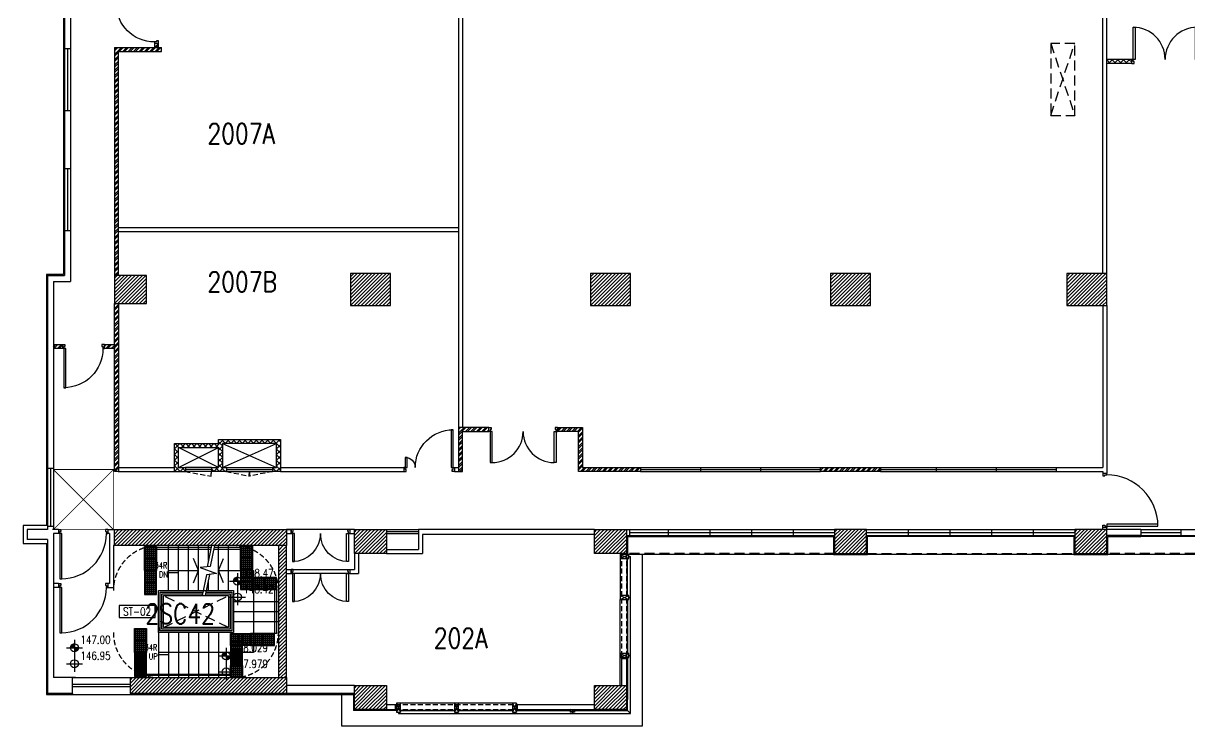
# Model space of a CAD drawing. Extents: x -68523 to 336700, y -113452 to 119396.
# Drawn here: x 268350 to 297498, y -47675 to -30125 of the extents above; entities that cross this region are included whole.
import ezdxf
from ezdxf.enums import TextEntityAlignment as Align

# ---------------------------------------------------------------- set-up
doc = ezdxf.new("R2010")
doc.units = 0
doc.header["$LTSCALE"] = 1000
doc.header["$MEASUREMENT"] = 0
for name, pattern in [('CENTER', [2, 1.25, -0.25, 0.25, -0.25]), ('HIDDEN', [0.375, 0.25, -0.125]), ('HIDDEN2', [0.1875, 0.125, -0.0625])]:
    doc.linetypes.add(name, pattern=pattern)
doc.layers.get('0').update_dxf_attribs({"linetype": 'CONTINUOUS'})
for name, color, linetype in [('HATCH', 8, 'CONTINUOUS'), ('newL', 4, 'CONTINUOUS'), ('REF_LEV147-167$0$RLP315', 1, 'CONTINUOUS'), ('RLP032_S', 2, 'CONTINUOUS'), ('RLP046_T20', 3, 'CONTINUOUS'), ('RLP064_C51', 51, 'CONTINUOUS'), ('RLP082_MOE', 240, 'CENTER'), ('RLP223', 4, 'CONTINUOUS'), ('RLP223_C', 1, 'CONTINUOUS'), ('RLP223_H', 8, 'CONTINUOUS'), ('RLP240', 1, 'CONTINUOUS'), ('RLP280', 6, 'CONTINUOUS'), ('RLP314', 9, 'CONTINUOUS'), ('RLP315', 1, 'CONTINUOUS'), ('RLP340', 9, 'CONTINUOUS'), ('RLP383', 9, 'CONTINUOUS'), ('RLP390_C1', 1, 'CONTINUOUS'), ('RLP390_C2', 2, 'CONTINUOUS'), ('RLP390_C3', 3, 'CONTINUOUS'), ('RLP390_C9', 9, 'CONTINUOUS'), ('RLP390_S', 1, 'HIDDEN2'), ('RLP430_TAC', 8, 'CONTINUOUS'), ('RLP661', 1, 'CONTINUOUS'), ('RLP740', 1, 'CONTINUOUS')]:
    doc.layers.add(name, color=color, linetype=linetype)
doc.styles.add('RLP-SIMPLEX', font='SIMPLEX.shx', dxfattribs={"width": 0.8})
pattern_1 = [(45, (271025, -42875), (-67.3519, 67.3519), []), (45, (271069.9, -42875), (-67.3519, 67.3519), [])]
pattern_2 = [(45, (271025, -42775), (-67.3519, 67.3519), []), (45, (271069.9, -42775), (-67.3519, 67.3519), [])]

# ---------------------------------------------------------------- blocks, each defined once
blk = doc.blocks.new('LEV')
for p, q in [((-2, 0), (2, 0)), ((0, 2), (0, -2))]:
    blk.add_line(p, q)
blk.add_circle((0, 0), 1)
blk = doc.blocks.new('S-LEV')
blk.add_blockref('LEV', (0, 0))
at = {"style": 'RLP-SIMPLEX', "width": 0.8}
blk.add_attdef('SFL', (1.5, 1), '', height=2, dxfattribs=at)
blk = doc.blocks.new('LEV1')
for p, q in [((-2, 0), (2, 0)), ((-1, 0.05), (0, 0.05)), ((-0.99, 0.15), (0, 0.15)), ((-0.97, 0.25), (0, 0.25)), ((0, 2), (0, -2)), ((1, -0.05), (0, -0.05)), ((0.99, -0.15), (0, -0.15)), ((0.97, -0.25), (0, -0.25)), ((0.94, -0.35), (0, -0.35)), ((0.9, -0.45), (0, -0.45)), ((0.84, -0.55), (0, -0.55)), ((0.76, -0.65), (0, -0.65)), ((0.67, -0.75), (0, -0.75)), ((0.53, -0.85), (0, -0.85)), ((0.33, -0.95), (0, -0.95))]:
    blk.add_line(p, q)
blk.add_circle((0, 0), 1)
blk = doc.blocks.new('F-LEV')
for p, q in [((-0.94, 0.35), (0, 0.35)), ((-0.9, 0.45), (0, 0.45)), ((-0.84, 0.55), (0, 0.55)), ((-0.76, 0.65), (0, 0.65)), ((-0.67, 0.75), (0, 0.75)), ((-0.53, 0.85), (0, 0.85)), ((-0.33, 0.95), (0, 0.95))]:
    blk.add_line(p, q)
blk.add_blockref('LEV1', (0, 0))
at = {"style": 'RLP-SIMPLEX', "width": 0.8}
blk.add_attdef('FFL', (1.5, 1), '', height=2, dxfattribs=at)
blk = doc.blocks.new('D02d')
for points in [[(85, 100), (35, 100), (35, 1045), (85, 1045)], [(1235, 100), (1185, 100), (1185, 355), (1235, 355)]]:
    blk.add_lwpolyline(points, close=True)
for points in [[(0, 0), (60, 0), (60, 50), (35, 50), (35, 100), (0, 100)], [(1270, 0), (1210, 0), (1210, 50), (1235, 50), (1235, 100), (1270, 100)]]:
    blk.add_lwpolyline(points)
for centre, radius, start, end in [((35, 100), 945, 0, 90), ((1235, 100), 255, 90, 180)]:
    blk.add_arc(centre, radius, start, end)
blk = doc.blocks.new('TAC')
blk.add_lwpolyline([(0, 0), (300, 0), (300, 300), (0, 300)], close=True)
for centre in [(25, 275), (75, 275), (125, 275), (175, 275), (225, 275), (275, 275), (25, 225), (25, 175), (25, 125), (25, 75), (25, 25), (75, 225), (75, 175), (75, 125), (75, 75), (75, 25), (125, 225), (125, 175), (125, 125), (125, 75), (125, 25), (175, 225), (175, 175), (175, 125), (175, 75), (175, 25), (225, 225), (225, 175), (225, 125), (225, 75), (225, 25), (275, 225), (275, 175), (275, 125), (275, 75), (275, 25)]:
    blk.add_circle(centre, 17.5)
blk = doc.blocks.new('DOUBLE')
at = {"layer": 'RLP315'}
for points in [[(561658, 376133), (561673, 376133), (561673, 376183), (561673, 376183), (561673, 376183), (561623, 376183), (561623, 376083), (561623, 376083), (561623, 376083), (561658, 376083)], [(561708, 376083), (561658, 376083), (561658, 375383), (561708, 375383)], [(563008, 376083), (563058, 376083), (563058, 375383), (563008, 375383)], [(563058, 376133), (563043, 376133), (563043, 376183), (563043, 376183), (563043, 376183), (563093, 376183), (563093, 376083), (563093, 376083), (563093, 376083), (563058, 376083)]]:
    blk.add_lwpolyline(points, close=True, dxfattribs=at)
for centre, start, end in [((561658, 376083), 270, 0), ((563058, 376083), 180, 270)]:
    blk.add_arc(centre, 700, start, end, dxfattribs=at)
blk = doc.blocks.new('ST-ARR')
at = {"color": 4}
blk.add_lwpolyline([(-306, -125), (0, 0), (306, -125)], dxfattribs=at)
blk = doc.blocks.new('hollow-1')
at = {"layer": 'RLP390_C2'}
blk.add_line((-40, 0), (0, 0), dxfattribs=at)
blk.add_lwpolyline([(-260, -50), (-260, 50), (-40, 50), (-40, -50)], close=True, dxfattribs=at)
at = {"layer": 'RLP390_C9'}
for p, q in [((-260, 50), (-40, -50)), ((-260, -50), (-40, 50))]:
    blk.add_line(p, q, dxfattribs=at)
blk = doc.blocks.new('hollow-3a')
at = {"layer": 'RLP390_C2'}
blk.add_line((15, -15), (100, -100), dxfattribs=at)
blk.add_lwpolyline([(-100, -15), (15, -15), (15, 100), (0, 100), (0, 0), (-100, 0), (-100, -15)], dxfattribs=at)
blk = doc.blocks.new('ED1600D')
for points in [[(-1575, 100), (-1625, 100), (-1625, 875), (-1575, 875)], [(-25, 100), (25, 100), (25, 875), (-25, 875)]]:
    blk.add_lwpolyline(points, close=True)
for points in [[(-1660, 0), (-1600, 0), (-1600, 50), (-1625, 50), (-1625, 100), (-1660, 100)], [(60, 0), (0, 0), (0, 50), (25, 50), (25, 100), (60, 100)]]:
    blk.add_lwpolyline(points)
for centre, start, end in [((-1575, 100), 0, 90), ((-25, 100), 90, 180)]:
    blk.add_arc(centre, 775, start, end)
blk = doc.blocks.new('ST-MARK')
at = {"color": 2}
blk.add_lwpolyline([(-5.5, -1.5), (-5.5, 1.5), (3.5, 1.5), (3.5, -1.5)], close=True, dxfattribs=at)
at = {"style": 'RLP-SIMPLEX', "width": 0.8}
blk.add_attdef('STAIR_NO', text='', height=2, dxfattribs=at).set_placement((-1, 0), align=Align.MIDDLE)
blk = doc.blocks.new('hollow-1a')
at = {"layer": 'RLP390_C2'}
blk.add_line((40, 0), (0, 0), dxfattribs=at)
blk.add_lwpolyline([(40, -50), (40, 50), (100, 50), (100, -50)], close=True, dxfattribs=at)
at = {"layer": 'RLP390_C9'}
for p, q in [((40, 50), (100, -50)), ((40, -50), (100, 50))]:
    blk.add_line(p, q, dxfattribs=at)
blk = doc.blocks.new('ED1550D')
for points in [[(85, 100), (35, 100), (35, 900), (85, 900)], [(1585, 100), (1635, 100), (1635, 900), (1585, 900)]]:
    blk.add_lwpolyline(points, close=True)
for points in [[(0, 0), (60, 0), (60, 50), (35, 50), (35, 100), (0, 100)], [(1670, 0), (1610, 0), (1610, 50), (1635, 50), (1635, 100), (1670, 100)]]:
    blk.add_lwpolyline(points)
for centre, start, end in [((35, 100), 0, 90), ((1635, 100), 90, 180)]:
    blk.add_arc(centre, 800, start, end)
blk = doc.blocks.new('REF_LEV147-167$0$ED900L')
blk.add_lwpolyline([(85, 100), (35, 100), (35, 1050), (85, 1050)], close=True)
for points in [[(0, 0), (60, 0), (60, 50), (35, 50), (35, 100), (0, 100)], [(1020, 0), (960, 0), (960, 50), (985, 50), (985, 100), (1020, 100)]]:
    blk.add_lwpolyline(points)
blk.add_arc((35, 100), 950, 0, 90)
blk = doc.blocks.new('ED1080L_1')
for points in [[(-85, 100), (-25, 100), (-25, 50), (-50, 50), (-50, 0), (-85, 0)], [(1145, 100), (1085, 100), (1085, 50), (1110, 50), (1110, 0), (1145, 0)]]:
    blk.add_lwpolyline(points)
blk.add_lwpolyline([(0, 0), (-50, 0), (-50, -1130), (0, -1130)], close=True)
blk.add_arc((-20, 0), 1130, 270, 0)
blk = doc.blocks.new('fsdfsdfs')
blk.add_lwpolyline([(85, 100), (35, 100), (35, 1080), (85, 1080)], close=True)
for points in [[(0, 0), (60, 0), (60, 50), (35, 50), (35, 100), (0, 100)], [(1050, 0), (990, 0), (990, 50), (1015, 50), (1015, 100), (1050, 100)]]:
    blk.add_lwpolyline(points)
blk.add_arc((35, 100), 980, 0, 90)

msp = doc.modelspace()

# ---------------------------------------------------------------- hatches: boundary and pattern name
at = {"layer": 'HATCH'}
h = msp.add_hatch(dxfattribs=at)
h.set_pattern_fill('ANSI31', color=256, scale=20, style=0)
h.set_pattern_definition([(45, (270625, -37125), (-44.9013, 44.9013), [])])
h.paths.add_polyline_path([(270625, -37125), (271425, -37125), (271425, -36425), (270625, -36425)])
h = msp.add_hatch(dxfattribs=at)
h.set_pattern_fill('ANSI31', color=256, scale=20, style=0)
h.set_pattern_definition([(45, (276525, -37175), (-44.9013, 44.9013), [])])
h.paths.add_polyline_path([(276525, -37175), (277525, -37175), (277525, -36375), (276525, -36375)])
h = msp.add_hatch(dxfattribs=at)
h.set_pattern_fill('ANSI31', color=256, scale=20, style=0)
h.set_pattern_definition([(45, (282525, -37175), (-44.9013, 44.9013), [])])
h.paths.add_polyline_path([(282525, -37175), (283525, -37175), (283525, -36375), (282525, -36375)])
h = msp.add_hatch(dxfattribs=at)
h.set_pattern_fill('ANSI31', color=256, scale=20, style=0)
h.set_pattern_definition([(45, (288525, -37175), (-44.9013, 44.9013), [])])
h.paths.add_polyline_path([(288525, -37175), (289525, -37175), (289525, -36375), (288525, -36375)])
h = msp.add_hatch(dxfattribs=at)
h.set_pattern_fill('ANSI31', color=256, scale=20, style=0)
h.set_pattern_definition([(45, (294425, -37175), (-44.9013, 44.9013), [])])
h.paths.add_polyline_path([(294425, -37175), (295425, -37175), (295425, -36375), (294425, -36375)])
h = msp.add_hatch(dxfattribs=at)
h.set_pattern_fill('ANSI31', color=256, scale=20, style=0)
h.set_pattern_definition([(45, (252625, -43375), (-44.90128, 44.90128), [])])
h.paths.add_polyline_path([(274925, -42775), (274925, -43175), (270625, -43175), (270625, -42775)])
h = msp.add_hatch(dxfattribs=at)
h.set_pattern_fill('ANSI31', color=256, scale=20, style=0)
h.set_pattern_definition([(45, (276625, -43375), (-44.9013, 44.9013), [])])
h.paths.add_polyline_path([(277425, -42775), (277425, -43375), (276625, -43375), (276625, -42775)])
h = msp.add_hatch(dxfattribs=at)
h.set_pattern_fill('ANSI31', color=256, scale=20, style=0)
h.set_pattern_definition([(45, (282625, -43375), (-44.9013, 44.9013), [])])
h.paths.add_polyline_path([(283425, -42775), (283425, -43375), (282625, -43375), (282625, -42775)])
h = msp.add_hatch(dxfattribs=at)
h.set_pattern_fill('ANSI31', color=256, scale=20, style=0)
h.set_pattern_definition([(45, (288625, -43375), (-44.9013, 44.9013), [])])
h.paths.add_polyline_path([(288625, -42775), (288625, -43375), (289425, -43375), (289425, -42775)])
h = msp.add_hatch(dxfattribs=at)
h.set_pattern_fill('ANSI31', color=256, scale=20, style=0)
h.set_pattern_definition([(45, (294625, -43375), (-44.9013, 44.9013), [])])
h.paths.add_polyline_path([(294625, -42775), (294625, -43375), (295425, -43375), (295425, -42775)])
h = msp.add_hatch(dxfattribs=at)
h.set_pattern_fill('ANSI31', color=256, scale=20, style=0)
h.set_pattern_definition([(45, (271025, -42775), (-44.9013, 44.9013), [])])
h.paths.add_polyline_path([(274725, -43175), (274725, -46475), (274925, -46475), (274925, -43175)])
h = msp.add_hatch(dxfattribs=at)
h.set_pattern_fill('ANSI31', color=256, scale=20, style=0)
h.set_pattern_definition([(45, (271025, -42575), (-44.9013, 44.9013), [])])
h.paths.add_polyline_path([(274925, -46875), (274925, -46475), (271025, -46475), (271025, -46875)])
h = msp.add_hatch(dxfattribs=at)
h.set_pattern_fill('ANSI31', color=256, scale=20, style=0)
h.set_pattern_definition([(45, (276625, -47275), (-44.9013, 44.9013), [])])
h.paths.add_polyline_path([(277425, -47275), (276625, -47275), (276625, -46675), (277425, -46675)])
h = msp.add_hatch(dxfattribs=at)
h.set_pattern_fill('ANSI31', color=256, scale=20, style=0)
h.set_pattern_definition([(45, (282625, -47275), (-44.9013, 44.9013), [])])
h.paths.add_polyline_path([(283425, -47275), (282625, -47275), (282625, -46675), (283425, -46675)])
at = {"layer": 'RLP223_H'}
h = msp.add_hatch(dxfattribs=at)
h.set_pattern_fill('ANSI32', color=256, scale=10, style=0)
h.set_pattern_definition([(45, (270625, -36425.03), (-67.3519, 67.3519), []), (45, (270669.9, -36425.03), (-67.3519, 67.3519), [])])
h.paths.add_polyline_path([(271805, -30725), (271805, -30825), (270725, -30825), (270725, -36425), (270625, -36425), (270625, -30725)])
h = msp.add_hatch(dxfattribs=at)
h.set_pattern_fill('ANSI32', color=256, scale=10, style=0)
h.set_pattern_definition([(45, (271625, -30725), (-67.35, 67.35), []), (45, (271669.9, -30725), (-67.35, 67.35), [])])
h.paths.add_polyline_path([(271725, -30625), (271625, -30625), (271625, -30725), (271725, -30725)])
h = msp.add_hatch(dxfattribs=at)
h.set_pattern_fill('_USER', color=256, scale=100, angle=45, style=0, double=1, pattern_type=0)
h.set_pattern_definition([(45, (271025, -43125), (-70.71068, 70.71068), []), (135, (271025, -43125), (-70.71068, -70.71068), [])])
h.paths.add_polyline_path([(296050, -31125), (296050, -31025), (295425, -31025), (295425, -31125)])
h = msp.add_hatch(dxfattribs=at)
h.set_pattern_fill('ANSI32', color=256, scale=10, style=0)
h.set_pattern_definition(pattern_2)
h.paths.add_polyline_path([(270725, -37125), (270625, -37125), (270625, -41325), (270725, -41325), (270725, -41279.8), (270725, -41225)])
h = msp.add_hatch(dxfattribs=at)
h.set_pattern_fill('ANSI32', color=256, scale=10, style=0)
h.set_pattern_definition([(45, (205675, -42775), (-67.35192, 67.35192), []), (45, (205719.9, -42775), (-67.35192, 67.35192), [])])
h.paths.add_polyline_path([(270625, -38250), (270625, -38150), (270375, -38150), (270375, -38250)])
h.paths.add_polyline_path([(269100, -38150), (269100, -38250), (269325, -38250), (269325, -38150)])
h = msp.add_hatch(dxfattribs=at)
h.set_pattern_fill('ANSI32', color=256, scale=10, style=0)
h.set_pattern_definition(pattern_2)
h.paths.add_polyline_path([(279325, -40325), (279980, -40325), (279980, -40225), (279225, -40225), (279225, -41325), (279325, -41325)])
h = msp.add_hatch(dxfattribs=at)
h.set_pattern_fill('ANSI32', color=256, scale=10, style=0)
h.set_pattern_definition(pattern_1)
h.paths.add_polyline_path([(282325, -40225), (281700, -40225), (281700, -40325), (282225, -40325), (282225, -41325), (283775, -41325), (283775, -41225), (282325, -41225)])
h = msp.add_hatch(dxfattribs=at)
h.set_pattern_fill('_USER', color=256, scale=100, angle=45, style=0, double=1, pattern_type=0)
h.set_pattern_definition([(45, (272125, -41325), (-70.7107, 70.7107), []), (135, (272125, -41325), (-70.7107, -70.7107), [])])
h.paths.add_polyline_path([(273425, -41325), (273425, -41225), (273325, -41225), (273325, -40625), (274675, -40625), (274675, -41225), (274575, -41225), (274575, -41325), (274775, -41325), (274775, -40525), (273225, -40525), (273225, -40625), (272125, -40625), (272125, -41325), (272400, -41325), (272400, -41225), (272225, -41225), (272225, -40725), (273225, -40725), (273225, -41225), (273050, -41225), (273050, -41325)])
h = msp.add_hatch(dxfattribs=at)
h.set_pattern_fill('ANSI32', color=256, scale=10, style=0)
h.set_pattern_definition(pattern_1)
h.paths.add_polyline_path([(289775, -41325), (289775, -41225), (288275, -41225), (288275, -41325)])

# ---------------------------------------------------------------- linework, layer by layer
at = {"layer": 'newL'}
for p, q in [((279225, -29405), (279225, -40225)), ((279325, -29405), (279325, -40225)), ((270725, -35225), (279225, -35225)), ((270725, -35325), (279225, -35325))]:
    msp.add_line(p, q, dxfattribs=at)
at = {"layer": 'RLP046_T20'}
for p, q in [((268350, -43125), (268950, -43125)), ((268925, -43125), (268925, -46900)), ((268925, -46900), (269575, -46900)), ((271025, -46900), (276600, -46900)), ((276600, -46900), (276600, -47300)), ((277675, -47300), (276600, -47300))]:
    msp.add_line(p, q, dxfattribs=at)
for points in [[(269575, -46875), (269575, -46900)], [(271025, -46875), (271025, -46900)]]:
    msp.add_lwpolyline(points, dxfattribs=at)
at = {"layer": 'RLP064_C51'}
for points in [[(273600, -45350), (271725, -45350), (271725, -44300), (273600, -44300)], [(271850, -44425), (273475, -44425), (273475, -45225), (271850, -45225)]]:
    msp.add_lwpolyline(points, close=True, dxfattribs=at)
at = {"layer": 'RLP082_MOE', "color": 1, "linetype": 'HIDDEN', "const_width": 20}
for points in [[(270600, -41275), (269100, -42775)], [(270600, -42775), (269100, -41275)]]:
    msp.add_lwpolyline(points, dxfattribs=at)
msp.add_lwpolyline([(269100, -41275), (270600, -41275), (270600, -42775), (269100, -42775)], close=True, dxfattribs=at)
at = {"layer": 'RLP223'}
for p, q in [((295325, -36375), (295325, -28125)), ((295425, -36375), (295425, -28125)), ((269375, -29300), (269375, -30750)), ((269525, -29300), (269525, -30750)), ((269375, -30750), (269525, -30750)), ((270725, -36425), (270725, -30825)), ((271725, -30625), (271625, -30625)), ((271625, -30625), (271625, -30725)), ((271725, -30725), (271725, -30625)), ((296050, -31125), (296050, -31025)), ((269375, -32300), (269375, -33750)), ((269375, -32300), (269525, -32300)), ((269525, -32300), (269525, -33750)), ((269375, -33750), (269525, -33750)), ((269375, -35300), (269375, -36425)), ((269375, -35300), (269525, -35300)), ((269525, -35300), (269525, -36575)), ((268950, -36425), (268950, -41250)), ((268950, -36425), (269375, -36425)), ((269100, -36575), (269100, -41250)), ((269100, -36575), (269525, -36575)), ((295325, -37175), (295325, -41225)), ((295425, -37175), (295425, -41325)), ((272125, -41325), (272125, -40625)), ((272125, -40625), (273225, -40625)), ((272125, -41325), (272125, -40625)), ((272225, -41225), (272225, -40725)), ((272225, -40725), (273225, -40725)), ((273225, -40625), (273225, -40525)), ((273225, -41225), (273225, -40725)), ((273225, -41225), (273225, -40825)), ((273225, -41225), (273225, -40825)), ((273225, -41225), (273225, -40825)), ((269100, -41250), (268950, -41250)), ((272400, -41225), (272400, -41325)), ((273050, -41225), (273050, -41325)), ((273425, -41325), (273050, -41325)), ((273425, -41225), (273425, -41325)), ((274575, -41225), (274575, -41325)), ((274775, -41225), (277855, -41225)), ((274775, -41325), (277855, -41325)), ((276225, -41325), (276325, -41325)), ((277855, -41225), (277855, -41325)), ((279125, -41225), (279225, -41225)), ((279125, -41225), (279125, -41325)), ((279125, -41325), (279225, -41325)), ((294165, -41225), (295325, -41225)), ((294165, -41325), (295325, -41325)), ((295325, -41325), (295325, -41375)), ((295425, -41375), (295325, -41375)), ((295425, -41325), (295425, -41375)), ((268450, -42775), (268450, -43025)), ((268950, -42775), (268450, -42775)), ((269100, -42700), (268950, -42700)), ((268950, -42700), (268950, -42775)), ((269230, -42775), (269230, -42875)), ((270460, -42775), (270460, -42875)), ((270460, -42775), (270625, -42775)), ((274925, -42775), (275040, -42775)), ((282625, -42775), (278225, -42775)), ((278225, -42775), (278225, -43275)), ((283425, -42775), (283500, -42775)), ((283500, -42775), (283500, -42925)), ((295325, -42775), (295325, -42725)), ((295425, -42725), (295325, -42725)), ((295425, -42775), (295425, -42725)), ((296275, -42775), (295425, -42775)), ((296275, -42775), (296275, -42925)), ((297275, -42775), (297275, -42925)), ((297275, -42775), (298275, -42775)), ((268950, -43025), (268450, -43025)), ((268950, -43025), (268950, -46875)), ((270500, -42875), (270500, -44125)), ((282625, -42900), (278325, -42900)), ((278325, -42900), (278325, -43375)), ((283425, -42925), (283500, -42925)), ((296275, -42925), (295425, -42925)), ((297275, -42925), (298275, -42925)), ((270600, -43175), (270600, -44225)), ((270625, -43175), (270600, -43175)), ((276625, -43375), (276625, -43775)), ((276725, -43375), (276725, -43875)), ((277425, -43275), (278225, -43275)), ((277425, -43375), (278325, -43375)), ((274925, -43775), (275040, -43775)), ((276510, -43775), (276510, -43875)), ((276510, -43775), (276625, -43775)), ((276510, -43875), (276725, -43875)), ((269230, -44125), (269230, -44225)), ((270500, -44125), (270460, -44125)), ((270460, -44125), (270460, -44225)), ((270460, -44225), (270600, -44225)), ((283300, -46000), (283425, -46000)), ((283300, -46000), (283300, -46675)), ((283425, -46000), (283425, -46675)), ((269650, -46475), (269100, -46475)), ((269575, -46875), (268950, -46875)), ((277425, -47150), (277650, -47150)), ((277650, -47275), (277650, -47150)), ((277650, -47275), (277650, -47150)), ((280700, -47150), (282625, -47150)), ((280700, -47275), (280700, -47150)), ((277425, -47275), (277675, -47275)), ((280700, -47275), (282625, -47275))]:
    msp.add_line(p, q, dxfattribs=at)
for points in [[(270625, -30725), (271805, -30725)], [(270625, -30725), (270625, -36425)], [(270725, -30825), (271805, -30825)], [(271805, -30825), (271805, -30725)], [(296050, -31025), (295425, -31025)], [(296050, -31125), (295425, -31125)], [(270725, -37125), (270725, -41325), (270625, -41325), (270625, -37125)], [(269100, -38150), (269325, -38150), (269325, -38250), (269100, -38250)], [(279325, -41325), (279325, -40325), (279980, -40325), (279980, -40225), (279225, -40225), (279225, -41325)], [(282225, -41325), (282225, -40325), (281700, -40325), (281700, -40225), (282325, -40225), (282325, -41225), (283775, -41225), (283775, -41325), (282225, -41325)], [(273225, -40525), (274775, -40525), (274775, -41325), (274575, -41325)], [(273325, -40625), (273325, -41225), (273425, -41225)], [(274575, -41225), (274675, -41225), (274675, -40625), (273325, -40625)], [(270725, -41225), (272125, -41225)], [(270725, -41325), (272400, -41325)], [(272225, -41225), (272400, -41225)], [(273050, -41225), (273225, -41225)], [(279225, -41325), (279325, -41325)], [(294165, -41225), (294165, -41325)], [(269230, -42775), (269075, -42775)], [(269100, -42700), (269100, -42775)], [(274925, -42875), (275040, -42875), (275040, -42775)], [(276625, -42775), (276510, -42775), (276510, -42875), (276625, -42875)], [(269100, -42875), (269100, -46475)], [(269230, -42875), (269100, -42875)], [(270500, -42875), (270460, -42875)], [(274925, -43875), (275040, -43875), (275040, -43775)], [(269230, -44125), (269100, -44125)], [(269230, -44225), (269100, -44225)], [(270500, -44125), (270460, -44125)], [(269575, -46875), (269575, -46475)], [(276625, -46675), (274925, -46675)], [(276625, -46875), (274925, -46875)]]:
    msp.add_lwpolyline(points, dxfattribs=at)
for points in [[(270375, -38150), (270625, -38150), (270625, -38250), (270375, -38250)], [(288275, -41225), (289775, -41225), (289775, -41325), (288275, -41325)]]:
    msp.add_lwpolyline(points, close=True, dxfattribs=at)
at = {"layer": 'RLP223_C'}
for p, q in [((283450, -42950), (288600, -42950)), ((294600, -42950), (289450, -42950)), ((297275, -42950), (296275, -42950)), ((288600, -43400), (283485, -43400)), ((294600, -43400), (289450, -43400)), ((302100, -43400), (295450, -43400)), ((275040, -43775), (276510, -43775)), ((276510, -43875), (275040, -43875))]:
    msp.add_line(p, q, dxfattribs=at)
at = {"layer": 'RLP223_C', "linetype": 'HIDDEN'}
for p, q in [((288625, -43375), (283425, -43375)), ((289425, -43375), (294625, -43375)), ((302125, -43375), (295425, -43375))]:
    msp.add_line(p, q, dxfattribs=at)
at = {"layer": 'RLP223_C'}
for points in [[(269350, -30750), (269350, -32300)], [(269350, -33750), (269350, -35300)], [(268925, -41250), (268925, -42675)], [(269575, -46900), (271025, -46900)]]:
    msp.add_lwpolyline(points, dxfattribs=at)
at = {"layer": 'RLP223_H'}
msp.add_line((276625, -42775), (274925, -42775), dxfattribs=at)
at = {"layer": 'RLP240'}
for p, q in [((273051.9, -43175), (272943.6, -43704.6)), ((273006.4, -43895.4), (272898.1, -44425))]:
    msp.add_line(p, q, dxfattribs=at)
at = {"layer": 'RLP240', "color": 4}
for p, q in [((271975, -43850), (272225, -43850)), ((271725, -45900), (271975, -45900))]:
    msp.add_line(p, q, dxfattribs=at)
at = {"layer": 'RLP240', "linetype": 'HIDDEN'}
for p, q in [((273475, -45225), (271850, -44425)), ((271850, -45225), (273475, -44425))]:
    msp.add_line(p, q, dxfattribs=at)
at = {"layer": 'RLP240'}
for points in [[(271975, -44300), (271975, -43175)], [(272225, -44300), (272225, -43175)], [(272475, -44300), (272475, -43175)], [(272725, -44300), (272725, -43175)], [(273128.5, -43175), (273022.1, -43694.9), (272769.2, -43726.1), (273180.8, -43873.9), (272927.9, -43905.1), (272821.5, -44425)], [(272975, -43551.1), (272975, -43175)], [(273225, -44300), (273225, -43175)], [(273225, -44300), (273225, -43175)], [(273475, -44300), (273475, -43175)], [(273225, -43800), (274100, -43800), (274100, -45850), (271725, -45850)], [(271975, -43800), (272725, -43800)], [(272923.6, -44300), (273600, -44300), (273600, -45350), (271725, -45350), (271725, -44300), (272847.1, -44300)], [(272975, -44300), (272975, -44048.9)], [(271850, -45225), (271850, -44425), (272821.5, -44425)], [(272898.1, -44425), (273475, -44425), (273475, -45225), (271850, -45225)], [(273600, -44575), (274725, -44575)], [(273600, -44825), (274725, -44825)], [(273600, -45075), (274725, -45075)], [(271725, -45225), (271725, -46475)], [(271975, -45350), (271975, -46475)], [(272225, -45350), (272225, -46475)], [(272475, -45350), (272475, -46475)], [(272725, -45350), (272725, -46475)], [(272975, -45350), (272975, -46475)], [(273225, -45350), (273225, -46475)]]:
    msp.add_lwpolyline(points, dxfattribs=at)
at = {"layer": 'RLP240', "linetype": 'HIDDEN2'}
for centre, start, end in [((271725, -44300), 90, 180), ((273600, -44300), 360, 90), ((271725, -45350), 180, 270), ((273600, -45350), 270, 0)]:
    msp.add_arc(centre, 1125, start, end, dxfattribs=at)
at = {"layer": 'RLP280'}
for points in [[(270625, -37125), (271425, -37125), (271425, -36425), (270625, -36425)], [(276525, -37175), (277525, -37175), (277525, -36375), (276525, -36375)], [(282525, -37175), (283525, -37175), (283525, -36375), (282525, -36375)], [(288525, -37175), (289525, -37175), (289525, -36375), (288525, -36375)], [(294425, -37175), (295425, -37175), (295425, -36375), (294425, -36375)], [(274925, -42775), (274925, -43175), (270625, -43175), (270625, -42775)], [(277425, -42775), (277425, -43375), (276625, -43375), (276625, -42775)], [(283425, -42775), (283425, -43375), (282625, -43375), (282625, -42775)], [(288625, -42775), (288625, -43375), (289425, -43375), (289425, -42775)], [(294625, -42775), (294625, -43375), (295425, -43375), (295425, -42775)], [(274725, -43175), (274725, -46475), (274925, -46475), (274925, -43175)], [(274925, -46475), (274925, -46875), (271025, -46875), (271025, -46475), (274925, -46475)], [(277425, -47275), (276625, -47275), (276625, -46675), (277425, -46675)], [(283425, -47275), (282625, -47275), (282625, -46675), (283425, -46675)], [(283425, -47275), (282625, -47275), (282625, -46675), (283425, -46675)]]:
    msp.add_lwpolyline(points, close=True, dxfattribs=at)
at = {"layer": 'RLP314'}
for p, q in [((268950, -41250), (268950, -42700)), ((269025, -41250), (269025, -42700)), ((269100, -41250), (269100, -42700)), ((285275, -41225), (285275, -41325)), ((286775, -41225), (286775, -41325)), ((291165, -41225), (291165, -41325)), ((292665, -41225), (292665, -41325)), ((284465, -42775), (284465, -42925)), ((284465, -42775), (284465, -42925)), ((285505, -42775), (285505, -42925)), ((285505, -42775), (285505, -42925)), ((286545, -42775), (286545, -42925)), ((286545, -42775), (286545, -42925)), ((287585, -42775), (287585, -42925)), ((287585, -42775), (287585, -42925)), ((290465, -42775), (290465, -42925)), ((291505, -42775), (291505, -42925)), ((292545, -42775), (292545, -42925)), ((293585, -42775), (293585, -42925))]:
    msp.add_line(p, q, dxfattribs=at)
for points in [[(269375, -30750), (269375, -32300)], [(269450, -30750), (269450, -32300)], [(269525, -30750), (269525, -32300)], [(269375, -33750), (269375, -35300)], [(269450, -33750), (269450, -35300)], [(269525, -33750), (269525, -35300)], [(283775, -41225), (288275, -41225)], [(283775, -41275), (288275, -41275)], [(283775, -41325), (288275, -41325)], [(289775, -41225), (294165, -41225)], [(289775, -41275), (294165, -41275)], [(289775, -41325), (294165, -41325)], [(283500, -42775), (288625, -42775)], [(289425, -42775), (294625, -42775)], [(296275, -42775), (297275, -42775)], [(283500, -42850), (288625, -42850)], [(283500, -42925), (288625, -42925)], [(289425, -42850), (294625, -42850)], [(289425, -42925), (294625, -42925)], [(296275, -42850), (297275, -42850)], [(296275, -42925), (297275, -42925)], [(269575, -46475), (271025, -46475)], [(269575, -46637.5), (271025, -46637.5)], [(269575, -46700), (271025, -46700)]]:
    msp.add_lwpolyline(points, dxfattribs=at)
at = {"layer": 'RLP315'}
for p, q in [((273225, -41225), (272225, -40725)), ((272225, -41225), (273225, -40725)), ((273325, -41225), (274675, -40625)), ((273325, -40625), (274675, -41225)), ((277425, -42775), (278225, -42775)), ((277425, -42825), (278225, -42825)), ((294625, -42775), (294625, -43250)), ((294625, -42775), (294625, -43250)), ((277425, -42875), (278225, -42875))]:
    msp.add_line(p, q, dxfattribs=at)
for points in [[(295325, -41375), (295325, -41435), (295375, -41435), (295375, -41410), (295425, -41410), (295425, -41375)], [(295325, -42725), (295325, -42665), (295375, -42665), (295375, -42690), (295425, -42690), (295425, -42725)]]:
    msp.add_lwpolyline(points, dxfattribs=at)
msp.add_lwpolyline([(295425, -42640), (295425, -42690), (296705, -42690), (296705, -42640)], close=True, dxfattribs=at)
msp.add_arc((295425, -42690), 1280, 0, 90, dxfattribs=at)
at = {"layer": 'RLP340'}
for p, q in [((271767.5, -45307.5), (271767.5, -44342.5)), ((271767.5, -44342.5), (272838.4, -44342.5))]:
    msp.add_line(p, q, dxfattribs=at)
for points in [[(273041.7, -43225), (271675, -43225), (271675, -43265)], [(271675, -43265), (273033.5, -43265)], [(273110.1, -43265), (273775, -43265), (273775, -43225), (273118.3, -43225)], [(274635, -45375), (274635, -44275), (274675, -44275), (274675, -45375), (274635, -45375)], [(272915, -44342.5), (273557.5, -44342.5), (273557.5, -45307.5), (271767.5, -45307.5)], [(271807.5, -45267.5), (271807.5, -44382.5), (272830.2, -44382.5)], [(272906.8, -44382.5), (273517.5, -44382.5), (273517.5, -45267.5), (271807.5, -45267.5)], [(271425, -46385), (273525, -46385), (273525, -46425), (271425, -46425), (271425, -46385)]]:
    msp.add_lwpolyline(points, dxfattribs=at)
at = {"layer": 'RLP383'}
for p, q in [((283825, -47675), (283825, -43400)), ((283440, -44425), (283440, -43500)), ((283450, -44425), (283450, -43500)), ((283525, -47375), (283525, -43450)), ((283440, -44525), (283440, -45875)), ((283450, -44525), (283450, -45875)), ((283440, -47290), (283440, -45975)), ((283440, -45975), (283440, -47025)), ((283450, -47300), (283450, -45975)), ((283450, -45975), (283450, -47025)), ((276300, -46900), (276300, -47675)), ((277725, -47375), (283525, -47375)), ((277775, -47290), (279125, -47290)), ((277775, -47300), (279125, -47300)), ((279225, -47290), (280575, -47290)), ((279225, -47300), (280575, -47300)), ((280675, -47290), (282025, -47290)), ((280675, -47300), (282025, -47300)), ((282125, -47290), (283440, -47290)), ((282125, -47300), (283450, -47300)), ((276300, -47675), (283825, -47675))]:
    msp.add_line(p, q, dxfattribs=at)
at = {"layer": 'RLP390_C1'}
for p, q in [((283265, -43375), (283265, -44425)), ((283265, -45875), (283265, -44525)), ((283265, -46675), (283265, -45875)), ((280575, -47115), (277775, -47115))]:
    msp.add_line(p, q, dxfattribs=at)
at = {"layer": 'RLP390_C3'}
for p, q in [((269350, -29300), (269350, -30750)), ((269375, -30750), (269350, -30750)), ((269350, -32300), (269350, -33750)), ((269375, -32300), (269350, -32300)), ((269375, -33750), (269350, -33750)), ((269350, -35300), (269350, -36400)), ((269375, -35300), (269350, -35300)), ((268350, -42675), (268350, -43125)), ((268950, -42675), (268350, -42675)), ((283450, -42925), (283450, -43400)), ((294600, -42925), (294600, -43400)), ((295450, -43400), (295450, -42950)), ((295450, -42950), (296275, -42950)), ((296275, -42950), (296275, -42925)), ((294600, -43400), (295450, -43400))]:
    msp.add_line(p, q, dxfattribs=at)
for points in [[(269350, -36400), (268925, -36400), (268925, -41250), (268950, -41250)], [(288600, -42925), (288600, -43400), (289450, -43400), (289450, -42925)], [(298275, -42925), (298275, -42950), (297275, -42950), (297275, -42925)]]:
    msp.add_lwpolyline(points, dxfattribs=at)
at = {"layer": 'RLP390_S'}
for p, q in [((283300, -43375), (283300, -46000)), ((283425, -43375), (283425, -46000)), ((277650, -47150), (280700, -47150)), ((277650, -47275), (280700, -47275))]:
    msp.add_line(p, q, dxfattribs=at)
at = {"layer": 'RLP661', "linetype": 'HIDDEN'}
msp.add_lwpolyline([(294625, -30625), (294025, -30625), (294025, -32425), (294625, -32425)], close=True, dxfattribs=at)
for points in [[(294025, -30625), (294625, -32425)], [(294025, -32425), (294625, -30625)]]:
    msp.add_lwpolyline(points, dxfattribs=at)
at = {"layer": 'RLP740'}
for p, q in [((273050, -41225), (272400, -41225)), ((273050, -41275), (272400, -41275)), ((273050, -41325), (272400, -41325)), ((273425, -41225), (274575, -41225)), ((273425, -41275), (274575, -41275)), ((273425, -41325), (274575, -41325))]:
    msp.add_line(p, q, dxfattribs=at)
at = {"layer": 'RLP740', "linetype": 'HIDDEN2'}
for p, q in [((272400, -41325), (273040.1, -41437.9)), ((273425, -41325), (273990.1, -41437.9)), ((274575, -41325), (274009.9, -41437.9))]:
    msp.add_line(p, q, dxfattribs=at)
for centre, start, end in [((272400, -41325), 350, 0), ((273350, -41325), 350, 0), ((274650, -41325), 180, 190)]:
    msp.add_arc(centre, 650, start, end, dxfattribs=at)

# ---------------------------------------------------------------- block references
at = {"xscale": -1}
for p, rotation in [((283525, -43450), 180), ((283525, -44475), 180), ((283525, -45925), 180), ((277725, -47375), 90), ((279175, -47375), 90), ((280625, -47375), 90)]:
    msp.add_blockref('hollow-1', p, dxfattribs=dict(at, rotation=rotation))
msp.add_blockref('hollow-3a', (283425, -47275))
at = {"rotation": 90}
msp.add_blockref('hollow-1a', (282075, -47375), dxfattribs=at)
at = {"layer": 'REF_LEV147-167$0$RLP315', "extrusion": (0, 0, -1), "zscale": -1, "rotation": 270}
msp.add_blockref('REF_LEV147-167$0$ED900L', (-271725, -29605), dxfattribs=at)
at = {"layer": 'RLP032_S', "xscale": 100, "yscale": 100, "zscale": 100}
for p, values in [((273700.1, -44062), {'FFL': '148.47'}), ((269625.6, -45727.9), {'FFL': '147.00'}), ((273420.3, -45932.5), {'FFL': '148.029'})]:
    msp.add_blockref('F-LEV', p, dxfattribs=at).add_auto_attribs(values)
at = {"layer": 'RLP032_S', "xscale": 100, "yscale": 100}
for p, values in [((273700.1, -44462), {'SFL': '148.42'}), ((269625.6, -46127.9), {'SFL': '146.95'}), ((273420.3, -46332.5), {'SFL': '147.979'})]:
    msp.add_blockref('S-LEV', p, dxfattribs=at).add_auto_attribs(values)
at = {"layer": 'RLP240', "extrusion": (0, 0, -1), "zscale": -1, "rotation": 90}
msp.add_blockref('ST-ARR', (-272725, -43800), dxfattribs=at)
at = {"layer": 'RLP240', "rotation": 90}
msp.add_blockref('ST-ARR', (273225, -43800), dxfattribs=at)
at = {"layer": 'RLP240'}
ref = msp.add_blockref('ST-MARK', (271092.1, -44825), dxfattribs=dict(at, xscale=-100, yscale=100, zscale=100))
ref.add_attrib('STAIR_NO', 'ST-02', dxfattribs={"layer": '0', "height": 200, "style": 'RLP-SIMPLEX', "width": 0.8}).set_placement((271192.1, -44825), align=Align.MIDDLE)
at = {"layer": 'RLP315'}
for name, p in [('ED1550D', (296050, -31125)), ('ED1080L_1', (269315, -42875)), ('ED1080L_1', (269315, -44225))]:
    msp.add_blockref(name, p, dxfattribs=at)
at = {"layer": 'RLP315', "xscale": -1, "rotation": 180}
msp.add_blockref('fsdfsdfs', (269325, -38150), dxfattribs=at)
at = {"layer": 'RLP315', "xscale": -1}
for name, p in [('D02d', (279125, -41325)), ('DOUBLE', (838132.9, -418958.3)), ('DOUBLE', (838132.9, -419958.3))]:
    msp.add_blockref(name, p, dxfattribs=at)
at = {"layer": 'RLP315', "rotation": 180}
msp.add_blockref('ED1600D', (280040, -40225), dxfattribs=at)
at = {"layer": 'RLP430_TAC', "xscale": -1}
for p in [(271675, -43500), (274075, -43475), (271675, -43800), (274075, -43775), (271425, -45550), (271425, -45850)]:
    msp.add_blockref('TAC', p, dxfattribs=at)
at = {"layer": 'RLP430_TAC'}
for p, rotation in [((271675, -43800), 180), ((274075, -43775), 180), ((274075, -43975), 180), ((274375, -43975), 180), ((274675, -43975), 180), ((271675, -44100), 180), ((274025, -45375), 270), ((274325, -45375), 270), ((271425, -45850), 180), ((271425, -46150), 180)]:
    msp.add_blockref('TAC', p, dxfattribs=dict(at, rotation=rotation))
at = {"layer": 'RLP430_TAC', "xscale": -1}
for p, rotation in [((273825, -45375), 90), ((274025, -45375), 90), ((273525, -46175), 180)]:
    msp.add_blockref('TAC', p, dxfattribs=dict(at, rotation=rotation))
at = {"layer": 'RLP430_TAC'}
for p in [(273525, -45875), (273525, -46175)]:
    msp.add_blockref('TAC', p, dxfattribs=at)

# ---------------------------------------------------------------- texts
at = {"layer": 'newL', "style": 'RLP-SIMPLEX', "width": 0.8}
for s, p in [('2007A', (272953.6, -33132.1)), ('2007B', (272953.6, -36836.4)), ('2SC42', (271404, -45132.1)), ('202A', (278610, -45740.6))]:
    msp.add_text(s, height=500, dxfattribs=at).set_placement(p)
at = {"layer": 'RLP240', "style": 'RLP-SIMPLEX', "width": 0.8}
for s, p in [('34R', (271632.5, -43744.4)), ('DN', (271741.1, -43969.4)), ('34R', (271382.5, -45794.4)), ('UP', (271485.4, -46019.4))]:
    msp.add_text(s, height=150, dxfattribs=at).set_placement(p)

doc.saveas('drawing.dxf')
